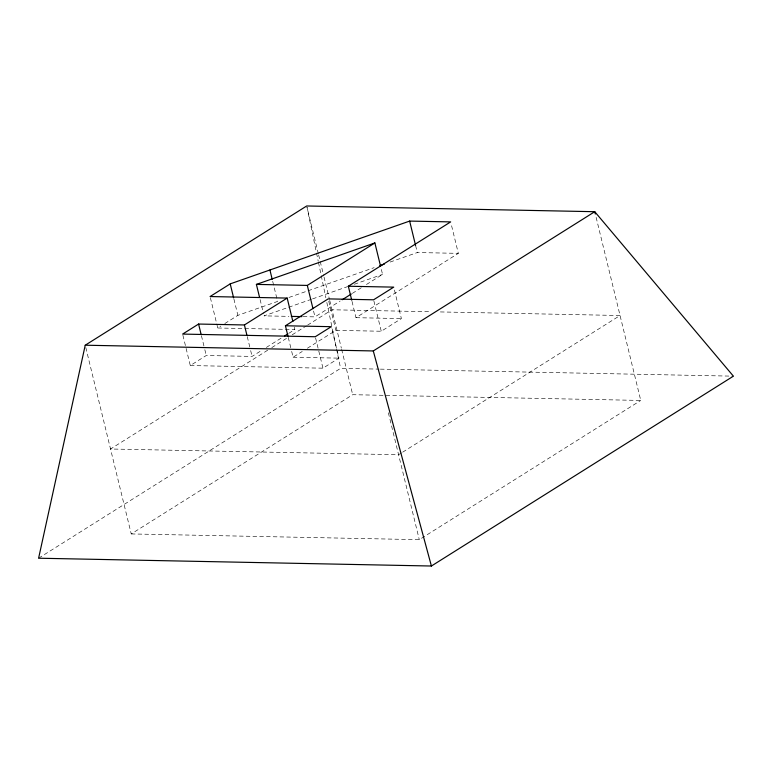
<?xml version="1.0" encoding="UTF-8"?>
<svg xmlns="http://www.w3.org/2000/svg" width="772" height="772" viewBox="0 0 772 772"><rect width="100%" height="100%" fill="white"/><g stroke="black" fill="none" stroke-linecap="round" stroke-linejoin="round"><path stroke-width="0.58" stroke-dasharray="3.86 2.9" d="M210.37 297.702L217.752 327.994L220.773 326.093M224.797 323.565L237.882 315.343L277.592 301.437L272.477 280.468M182.906 335.251L190.288 365.542L206.259 355.506L252.077 356.413L262.268 350.015M266.34 347.448L281.606 337.846M288.738 333.369L294.846 329.528L294.277 327.203M303.135 316.636L314.976 316.867L340.191 301.022M352.293 293.408L361.373 287.705M366.41 284.53L382.555 274.388L380.847 267.401M267.701 350.198L110.541 449.005L398.593 454.737L401.652 452.817M271.783 347.632L287.097 338.011M292.202 334.797L306.484 325.813M307.507 325.176L331.999 309.775L430.834 311.743M291.681 351.405L293.099 357.233L302.257 351.472M307.352 348.268L335.859 330.348L381.262 331.246L401.392 318.595L394.01 288.303M352.013 301.379L355.988 317.688L458.327 253.351L451.224 224.227M190.288 365.542L322.957 368.186L338.927 358.14L331.535 327.849M38.6 558.214L340.597 368.35L379.148 369.113M85.798 347.545L131.24 533.934L352.707 394.704L640.76 400.436L595.608 215.205M402.675 452.17L620.061 315.507L438.062 311.888M131.24 533.934L419.292 539.667L640.76 400.436M288.95 297.461L374.15 267.643M390.043 262.075L417.314 252.54L458.327 253.351M311.463 299.275L264.072 315.864L288.931 316.356M312.592 298.88L347.574 286.634M354.338 284.26L382.555 274.388M355.988 317.688L401.392 318.595M217.752 327.994L294.846 329.528M293.099 357.233L338.927 358.14M380.355 369.141L733.4 376.167M415.606 245.544L417.314 252.54M373.88 300.955L381.262 331.246M388.355 412.75L419.292 539.667M318.353 253.795L306.976 207.137L316.279 251.865M318.633 254.963L323.757 275.951M324.037 277.119L329.441 299.275M329.721 300.443L341.359 348.172M341.639 349.33L352.707 394.704M328.756 301.225L335.859 330.348M313.557 311.048L314.976 316.867M315.574 337.895L322.957 368.186M288.265 337.422L291.391 350.237M260.096 299.546L263.503 313.528M247.252 336.611L250.379 349.427M250.659 350.584L252.077 356.413M233.906 299.025L237.882 315.343M201.424 335.695L204.551 348.51M204.831 349.677L206.259 355.506M316.52 253.042L318.238 261.274M318.489 262.451L325.861 297.751M326.836 302.46L340.597 368.35"/><path stroke-width="1.16" d="M85.229 345.209L38.6 558.214L431.403 566.021L733.4 376.167L594.749 211.702L306.696 205.979L85.229 345.209L373.291 350.942L594.749 211.702L595.318 214.037M351.733 300.212L348.326 286.229L450.655 221.902L409.642 221.081L230.21 283.884L210.08 296.545L287.174 298.079L292.858 321.374M287.174 298.079L244.415 324.964L198.587 324.047L182.617 334.083L315.285 336.727L331.256 326.691L285.428 325.774L287.985 336.264M259.527 297.22L256.4 284.405L307.314 285.418L374.883 242.939L380.567 266.234M285.428 325.774L328.187 298.889L373.59 299.797L393.73 287.136L348.326 286.229M284.665 335.926L287.715 334.006M342.208 299.748L351.289 294.045M256.4 284.405L374.883 242.939M379.824 265.655L384.369 264.063M291.295 316.404L301.958 316.617M373.291 350.942L431.403 566.021M409.642 221.081L415.606 245.544M307.314 285.418L312.988 308.713M269.93 269.988L272.198 279.3M244.415 324.964L246.972 335.444M230.21 283.884L233.626 297.867M198.587 324.047L201.145 334.537"/></g></svg>
